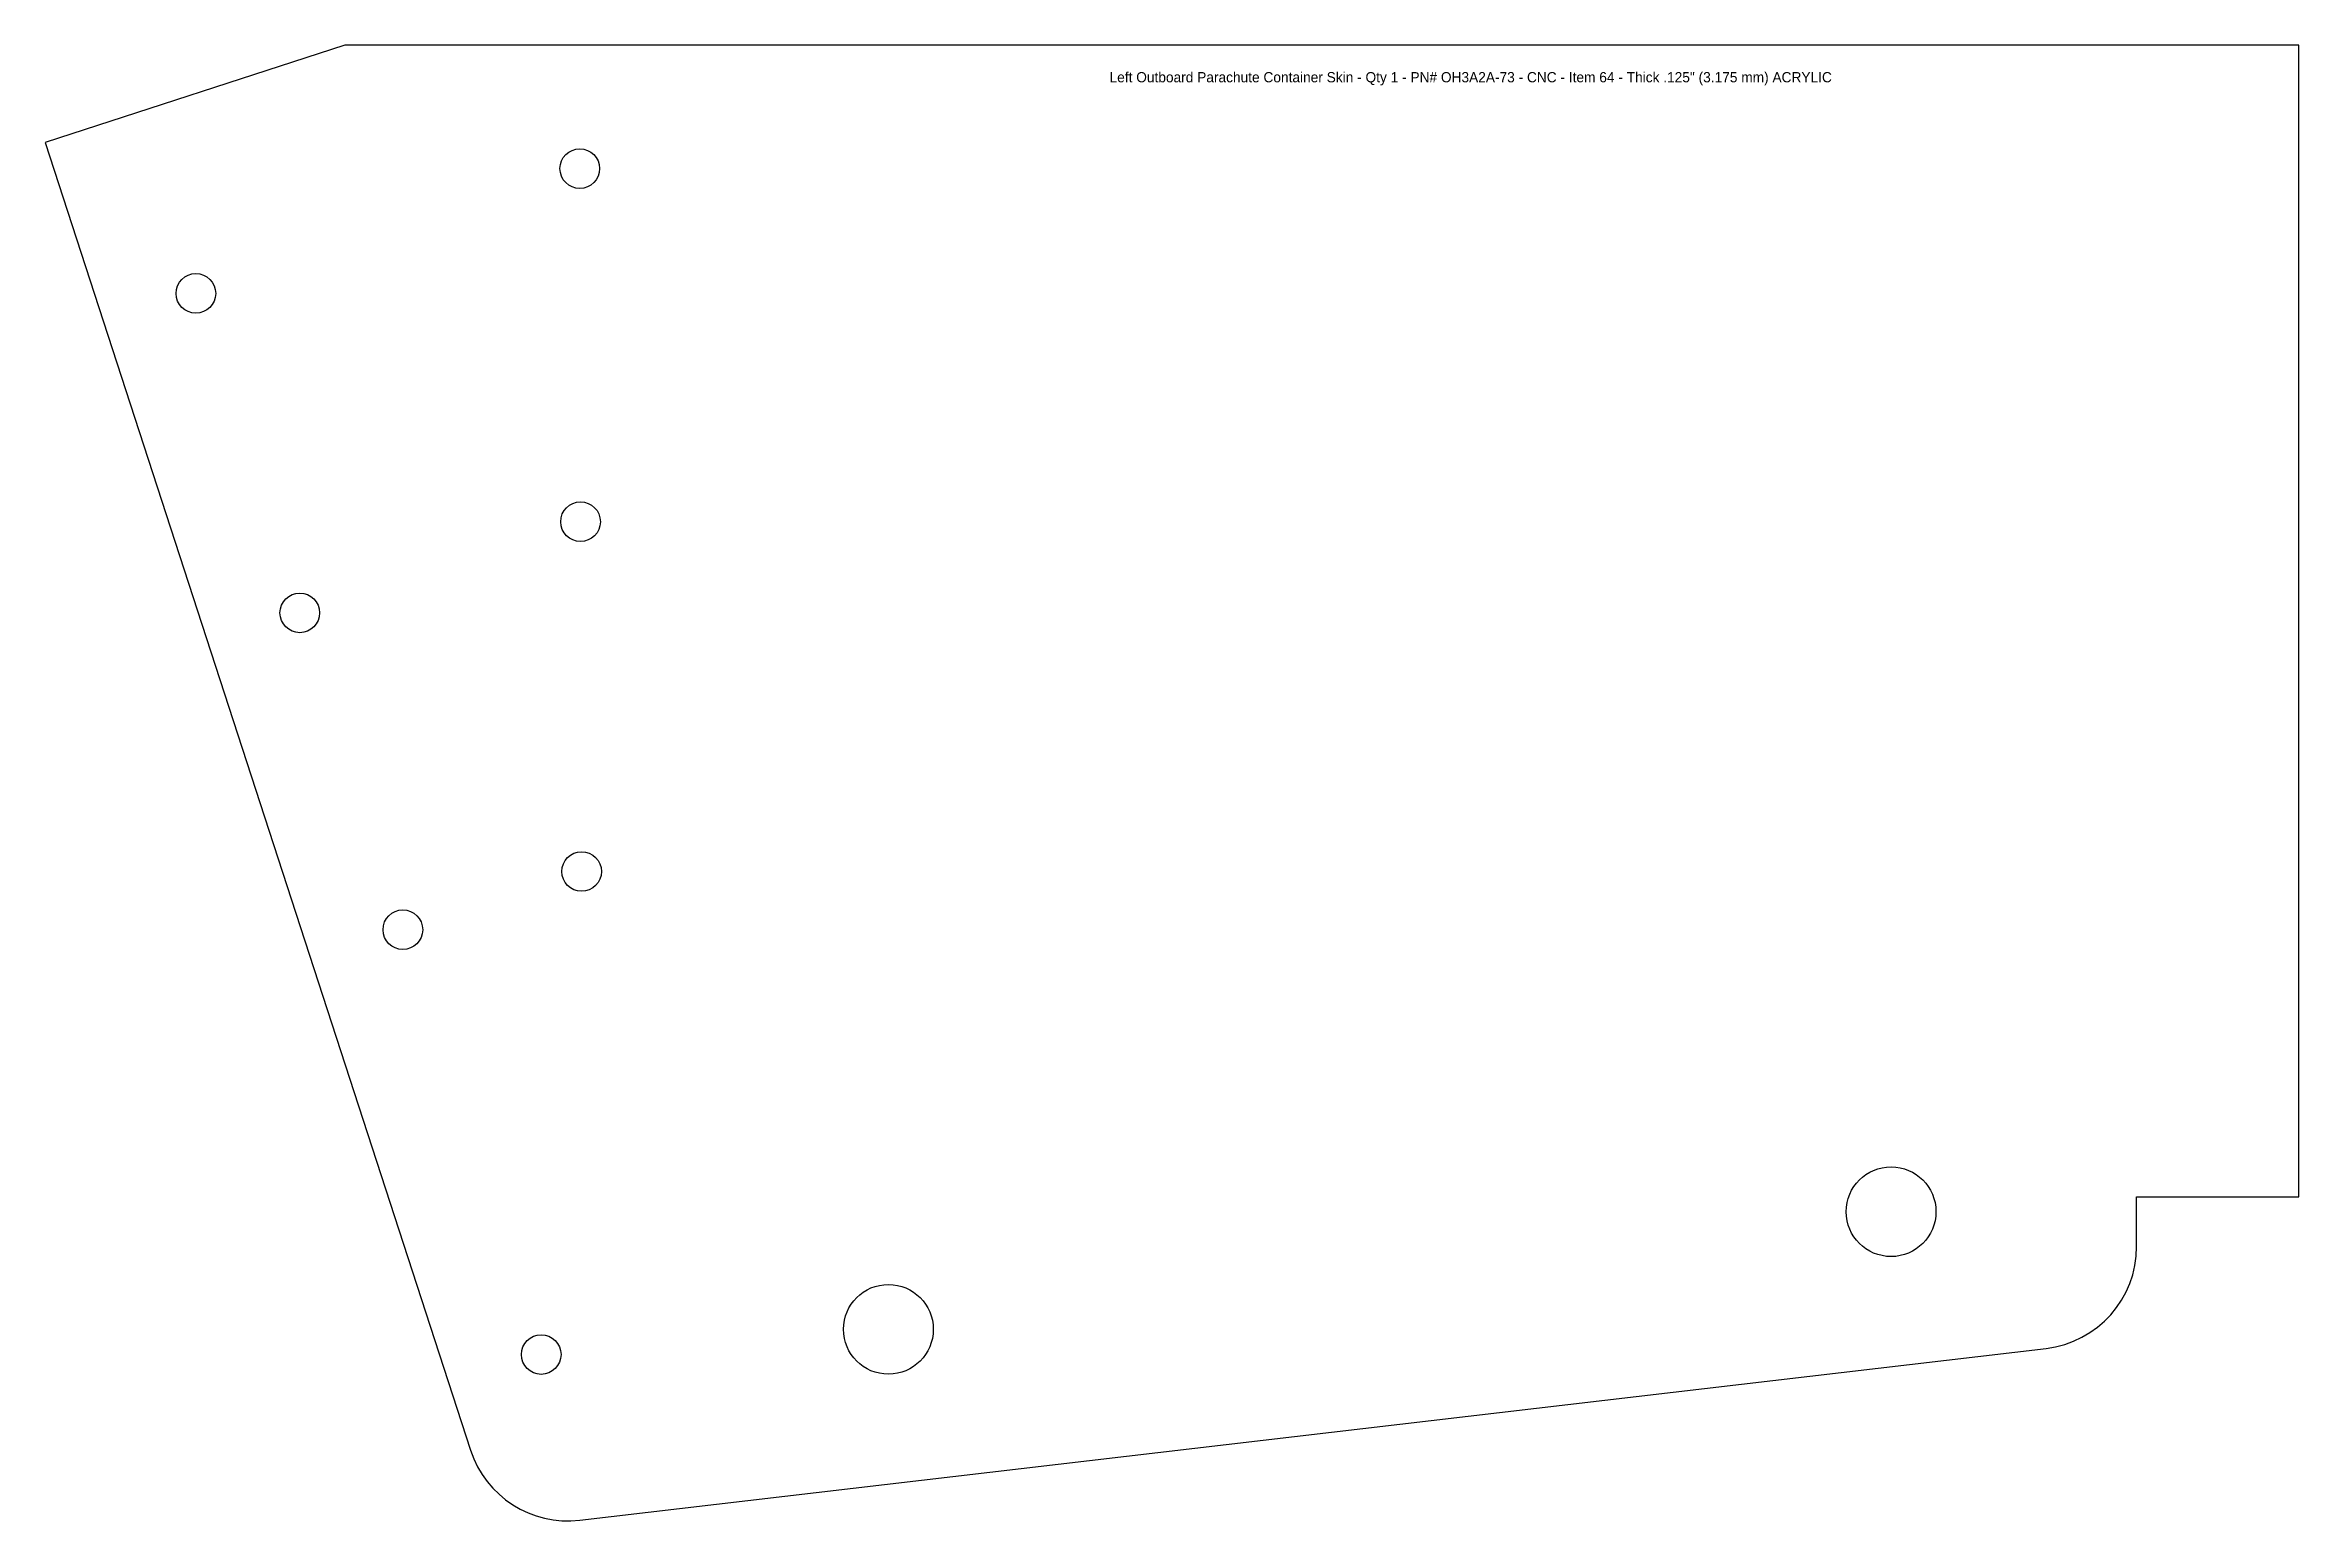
# Model space of a CAD drawing. Header units: inches. Extents: x -13.7 to -2.7, y 0.8 to 8.
import ezdxf

# ---------------------------------------------------------------- set-up
doc = ezdxf.new("R2010")
doc.units = ezdxf.units.IN
doc.header["$MEASUREMENT"] = 0
doc.layers.add('Info', color=4, linetype='Continuous')
doc.styles.add('Annotative', font='txt')

msp = doc.modelspace()

# ---------------------------------------------------------------- linework, layer by layer
msp.add_lwpolyline([(-2.713, 7.992), (-12.248, 7.992), (-13.71, 7.516), (-11.634, 1.135, 0.357408), (-11.1, 0.793), (-3.947, 1.632, 0.380425), (-3.505, 2.129), (-3.505, 2.372), (-2.713, 2.372)], format="xyb", close=True)
for centre, radius in [((-11.101, 7.389, 0), 0.0967), ((-12.974, 6.78, 0), 0.0967), ((-11.097, 5.666, 0), 0.0967), ((-12.467, 5.221, 0), 0.0967), ((-11.092, 3.959, 0), 0.0967), ((-11.964, 3.675, 0), 0.0967), ((-4.703, 2.299), 0.219), ((-9.595, 1.725), 0.219), ((-11.289, 1.602, 0), 0.0967)]:
    msp.add_circle(centre, radius)

# ---------------------------------------------------------------- texts
at = {"layer": 'Info', "insert": (-6.754, 7.86), "char_height": 0.05, "attachment_point": 2, "style": 'Annotative'}
msp.add_mtext_dynamic_manual_height_columns('Left Outboard Parachute Container Skin - Qty 1 - PN# OH3A2A-73 - CNC - Item 64 - Thick .125" (3.175 mm) ACRYLIC', width=5.31726, gutter_width=0.625, heights=[0.083], dxfattribs=at)

doc.saveas('drawing.dxf')
